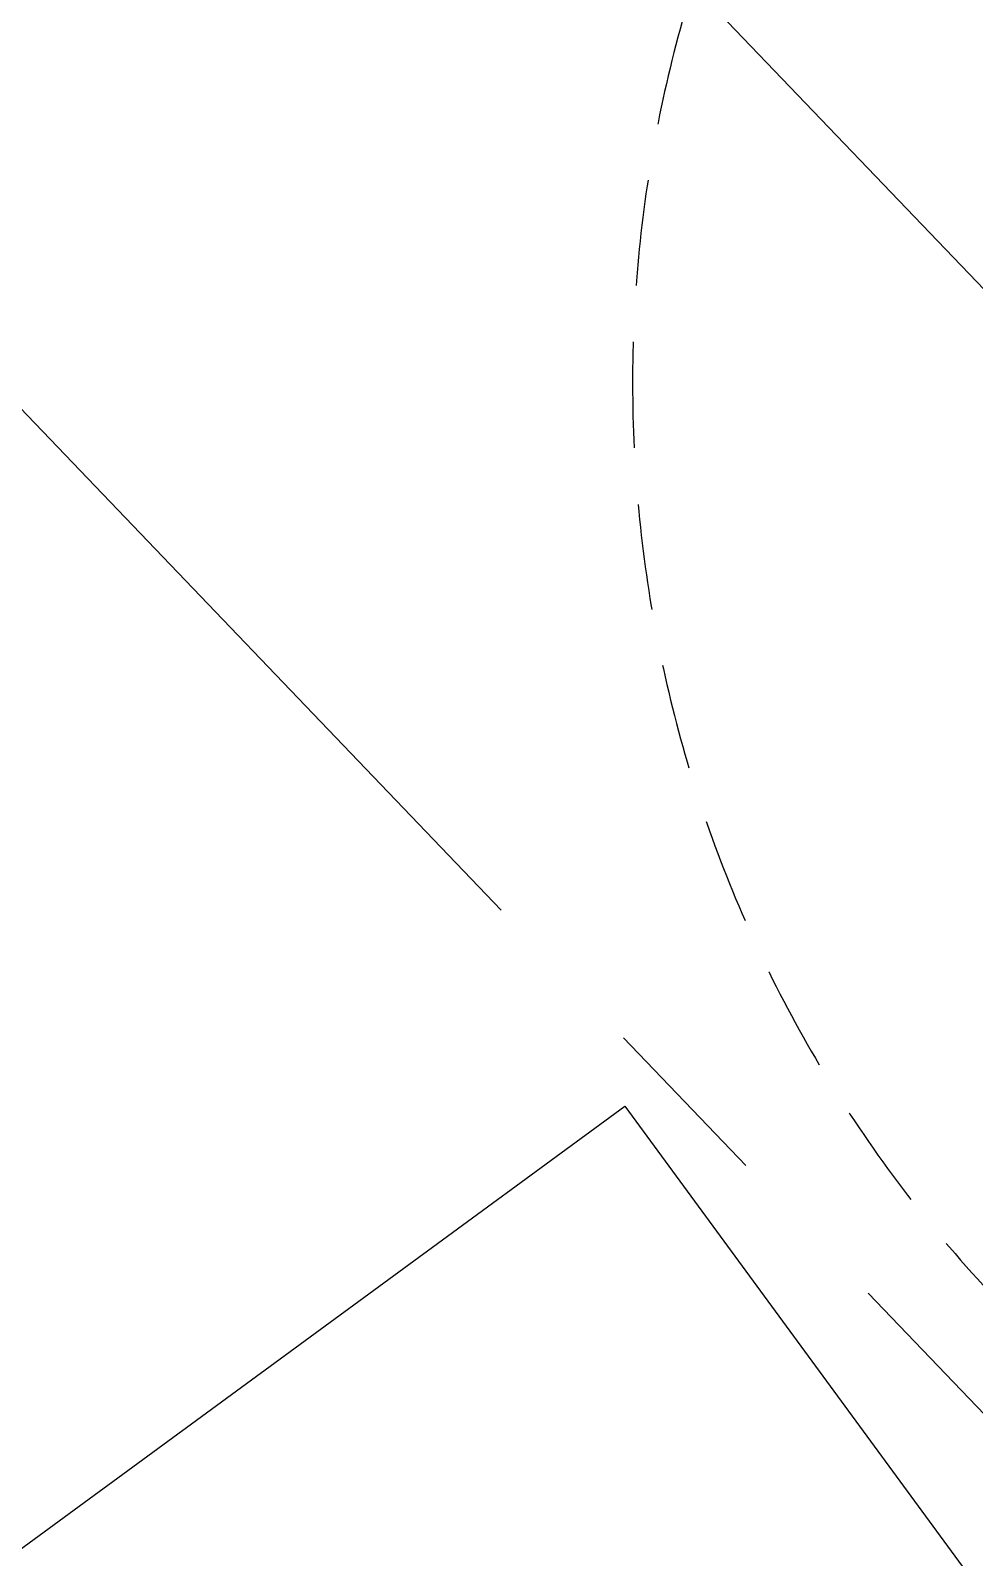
# Model space of a CAD drawing. Header units: millimetres. Extents: x 75184266 to 76346726, y -35077925 to -33679385.
# Drawn here: x 75397392 to 75398059, y -34609233 to -34608154 of the extents above; entities that cross this region are included whole.
import ezdxf

# ---------------------------------------------------------------- set-up
doc = ezdxf.new("R2010")
doc.units = ezdxf.units.MM
doc.header["$LTSCALE"] = 50
doc.header["$MEASUREMENT"] = 0
for name, pattern in [('CENTER', [2, 1.25, -0.25, 0.25, -0.25]), ('XR-지하3층$0$H', [1.3, 0.8, -0.5]), ('XR-지하3층$0$XR-지하3층$0$51A1코아(1층)-1$0$HID', [2.3, 1.5, -0.8])]:
    doc.linetypes.add(name, pattern=pattern)
for name, color, linetype in [('CEN', 1, 'CENTER'), ('XR-지하3층$0$A-주차', 9, 'CONTINUOUS'), ('XR-지하3층$0$XR-지하3층$0$AA-DWXM-DOOR', 4, 'CONTINUOUS')]:
    doc.layers.add(name, color=color, linetype=linetype)
doc.layers.add('건축', color=8, linetype='CONTINUOUS', plot=False)

# ---------------------------------------------------------------- blocks, each defined once
blk = doc.blocks.new('XR-지하3층$0$XR-지하3층$0$dsfdf')
at = {"layer": 'XR-지하3층$0$XR-지하3층$0$AA-DWXM-DOOR', "color": 8, "linetype": 'XR-지하3층$0$XR-지하3층$0$51A1코아(1층)-1$0$HID'}
blk.add_arc((1918.4, 598.6), 944.7, 219.0666, 308.4325, dxfattribs=at)
blk = doc.blocks.new('XR-지하3층$0$A$C73B52ADF')
at = {"layer": 'XR-지하3층$0$A-주차', "elevation": 0}
blk.add_lwpolyline([(-2037.7, 2465.6), (-37.7, 2465.6), (-37.7, -1134.4), (-2037.7, -1134.4)], close=True, dxfattribs=at)

msp = doc.modelspace()

# ---------------------------------------------------------------- linework, layer by layer
at = {"layer": 'CEN', "ltscale": 10}
for points in [[(75400491.1, -34611664.1), (75394306.6, -34605207.1)], [(75400888.3, -34611283.7), (75395267.5, -34605415.2)]]:
    msp.add_lwpolyline(points, dxfattribs=at)
at = {"layer": '건축', "linetype": 'XR-지하3층$0$H', "ltscale": 50}
msp.add_lwpolyline([(75407157.5, -34624823.5), (75401991.6, -34615413.2), (75402473.8, -34615148.5), (75399632.1, -34609972.2), (75395547.6, -34605707.7), (75395150.4, -34606088.1), (75390979.5, -34601733.4), (75389236.4, -34599913.5), (75387725, -34598335.5), (75388653, -34597446.7), (75387667.3, -34596417.6), (75393387, -34590939.3), (75396091.6, -34593763), (75396958.2, -34592933), (75402395, -34598609.3), (75401438.1, -34599525.8), (75402866.4, -34601017.1), (75402928.5, -34600957.7), (75403531.4, -34600515.4)], dxfattribs=at)

# ---------------------------------------------------------------- block references
at = {"layer": '건축'}
for name, p, rotation in [('XR-지하3층$0$XR-지하3층$0$dsfdf', (75397923.7, -34606576.4, 0), 277.3232765046096), ('XR-지하3층$0$A$C73B52ADF', (75397028.2, -34612015.3, 0), 306.2476159917877)]:
    msp.add_blockref(name, p, dxfattribs=dict(at, rotation=rotation))

doc.saveas('drawing.dxf')
